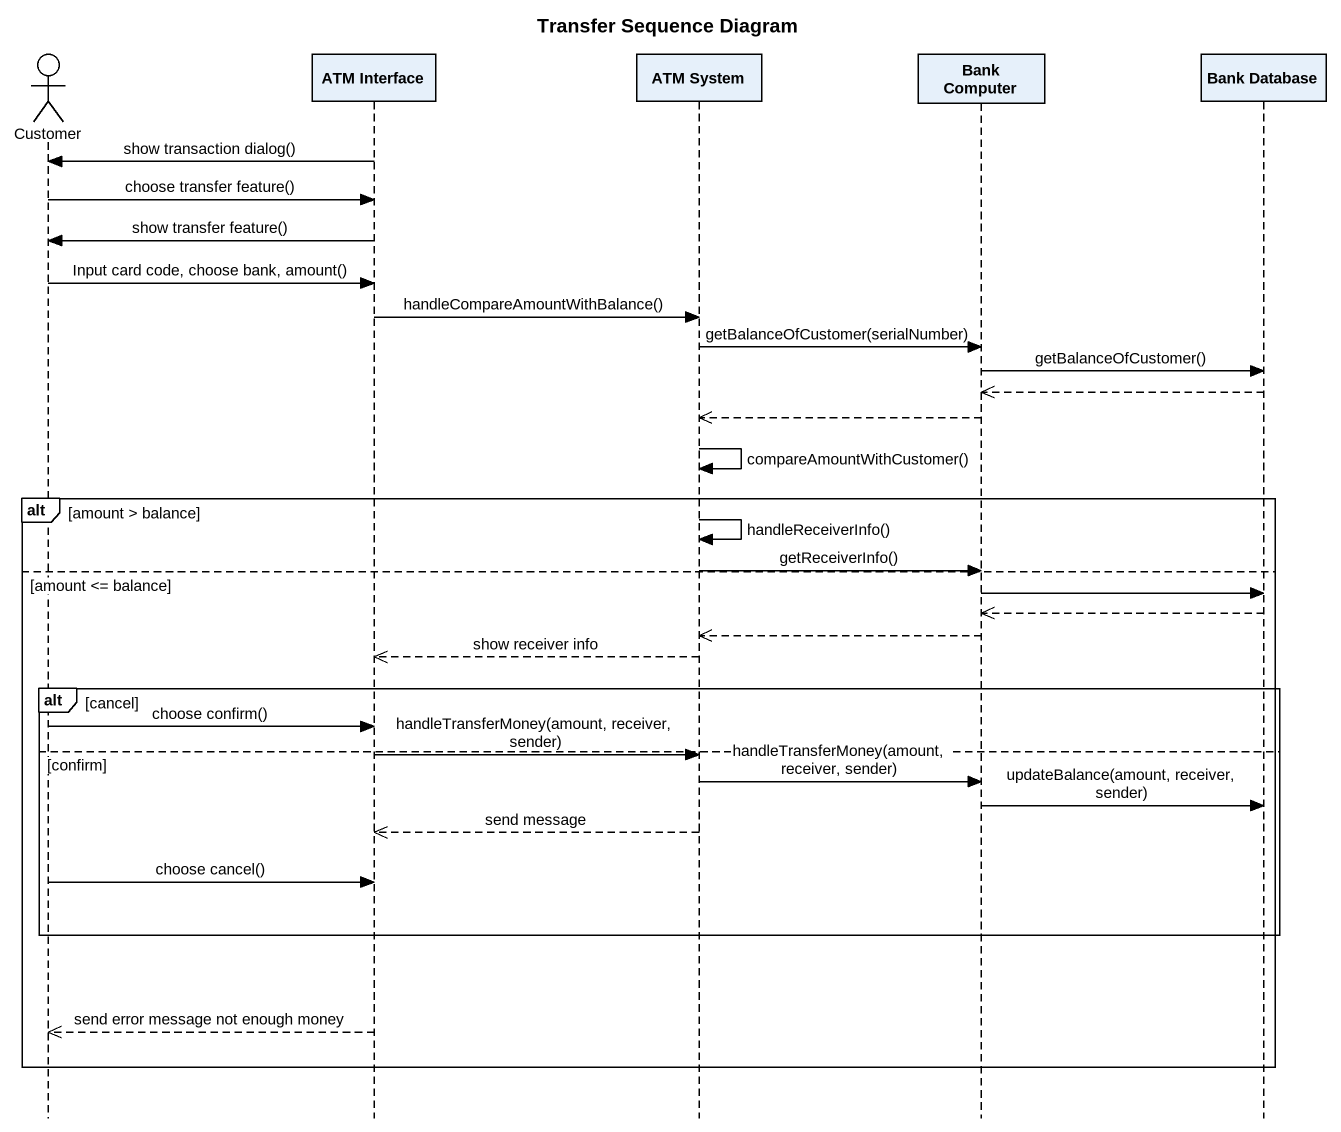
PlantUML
@startuml
title Transfer Sequence Diagram
hide footbox
actor Customer
participant "ATM Interface" as ATM_Interface
participant "ATM System" as ATM_System
participant "Bank Computer" as Bank_Computer
participant "Bank Database" as Bank_Database

ATM_Interface -> Customer : show transaction dialog()
Customer -> ATM_Interface : choose transfer feature()
ATM_Interface -> Customer : show transfer feature()
Customer -> ATM_Interface : Input card code, choose bank, amount()
ATM_Interface -> ATM_System : handleCompareAmountWithBalance()
ATM_System -> Bank_Computer : getBalanceOfCustomer(serialNumber)
Bank_Computer -> Bank_Database : getBalanceOfCustomer()
Bank_Database -->> Bank_Computer
Bank_Computer -->> ATM_System
ATM_System -> ATM_System : compareAmountWithCustomer()
alt amount > balance
  ATM_System -> ATM_System : handleReceiverInfo()
  ATM_System -> Bank_Computer : getReceiverInfo()
else amount <= balance
  Bank_Computer -> Bank_Database
  Bank_Database -->> Bank_Computer
  Bank_Computer -->> ATM_System
  ATM_System -->> ATM_Interface : show receiver info
  alt cancel
    Customer -> ATM_Interface : choose confirm()
  else confirm
    ATM_Interface -> ATM_System : handleTransferMoney(amount, receiver, sender)
    ATM_System -> Bank_Computer : handleTransferMoney(amount, receiver, sender)
    Bank_Computer -> Bank_Database : updateBalance(amount, receiver, sender)
    ATM_System -->> ATM_Interface : send message
    Customer -> ATM_Interface : choose cancel()
  end
  ATM_Interface -->> Customer : send error message not enough money
end
@enduml
